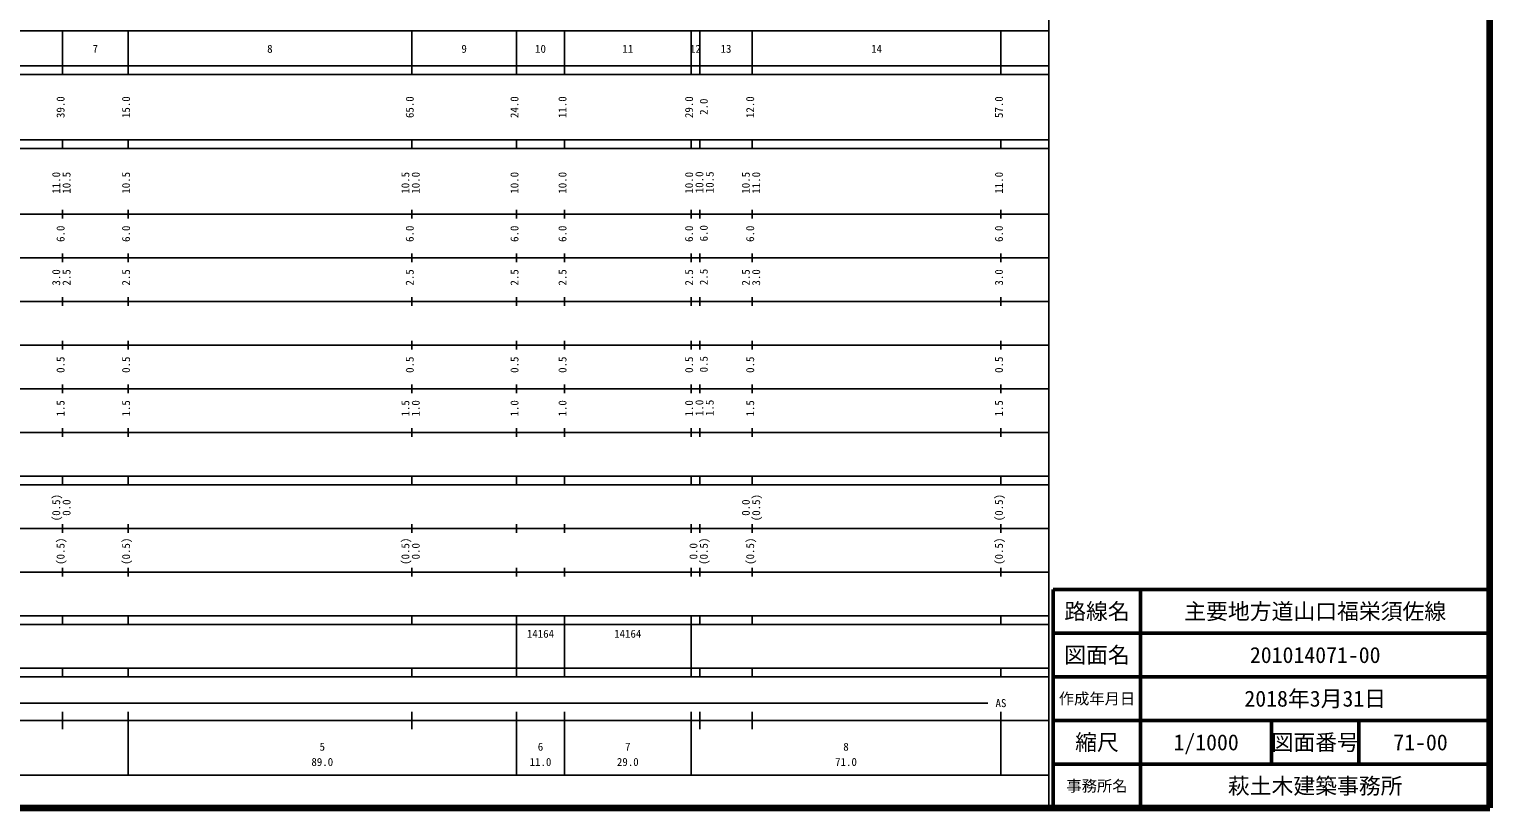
# Model space of a CAD drawing. Units: millimetres on the paper, enlarged 1000 times. Extents: x 40000 to 680000, y 20000 to 380000.
# Drawn here: x 345355 to 680000, y 20000 to 198357 of the extents above; entities that cross this region are included whole.
import ezdxf
from ezdxf.enums import TextEntityAlignment as Align

# ---------------------------------------------------------------- set-up
doc = ezdxf.new("R2010")
doc.units = ezdxf.units.MM
doc.header["$LTSCALE"] = 1000
for name, color, linetype, lineweight in [('M-TTL', 2, 'Continuous', 140), ('M-TTL-BAND', 7, 'Continuous', 25), ('M-TTL-FRAM', 2, 'Continuous', 50), ('M-TTL-LINE', 7, 'Continuous', 50)]:
    doc.layers.add(name, color=color, linetype=linetype, lineweight=lineweight)
doc.layers.add('M-TTL-TXT', color=7, linetype='Continuous')
doc.styles.add('ＭＳ ゴシック', font='')
doc.styles.get('ＭＳ ゴシック').set_extended_font_data('MS Gothic')

msp = doc.modelspace()

# ---------------------------------------------------------------- linework, layer by layer
at = {"layer": 'M-TTL'}
for p, q in [((680000, 20000), (680000, 380000)), ((40000, 20000), (680000, 20000))]:
    msp.add_line(p, q, dxfattribs=at)
at = {"layer": 'M-TTL-BAND'}
for p, q in [((579000, 20000), (579000, 370000)), ((68000, 198000), (579000, 198000)), ((353000, 188000), (353000, 198000)), ((368000, 188000), (368000, 198000)), ((433000, 188000), (433000, 198000)), ((457000, 188000), (457000, 198000)), ((468000, 188000), (468000, 198000)), ((497000, 188000), (497000, 198000)), ((499000, 188000), (499000, 198000)), ((511000, 188000), (511000, 198000)), ((568000, 188000), (568000, 198000)), ((40000, 190000), (579000, 190000)), ((40000, 188000), (579000, 188000)), ((40000, 173000), (579000, 173000)), ((40000, 171000), (579000, 171000)), ((353000, 171000), (353000, 173000)), ((368000, 171000), (368000, 173000)), ((433000, 171000), (433000, 173000)), ((457000, 171000), (457000, 173000)), ((468000, 171000), (468000, 173000)), ((497000, 171000), (497000, 173000)), ((499000, 171000), (499000, 173000)), ((511000, 171000), (511000, 173000)), ((568000, 171000), (568000, 173000)), ((40000, 156000), (579000, 156000)), ((353000, 155000), (353000, 157000)), ((368000, 155000), (368000, 157000)), ((433000, 155000), (433000, 157000)), ((457000, 155000), (457000, 157000)), ((468000, 155000), (468000, 157000)), ((497000, 155000), (497000, 157000)), ((499000, 155000), (499000, 157000)), ((511000, 155000), (511000, 157000)), ((568000, 155000), (568000, 157000)), ((46000, 146000), (579000, 146000)), ((353000, 145000), (353000, 147000)), ((368000, 145000), (368000, 147000)), ((433000, 145000), (433000, 147000)), ((457000, 145000), (457000, 147000)), ((468000, 145000), (468000, 147000)), ((497000, 145000), (497000, 147000)), ((499000, 145000), (499000, 147000)), ((511000, 145000), (511000, 147000)), ((568000, 145000), (568000, 147000)), ((52000, 136000), (579000, 136000)), ((353000, 135000), (353000, 137000)), ((368000, 135000), (368000, 137000)), ((433000, 135000), (433000, 137000)), ((457000, 135000), (457000, 137000)), ((468000, 135000), (468000, 137000)), ((497000, 135000), (497000, 137000)), ((499000, 135000), (499000, 137000)), ((511000, 135000), (511000, 137000)), ((568000, 135000), (568000, 137000)), ((46000, 126000), (579000, 126000)), ((353000, 125000), (353000, 127000)), ((368000, 125000), (368000, 127000)), ((433000, 125000), (433000, 127000)), ((457000, 125000), (457000, 127000)), ((468000, 125000), (468000, 127000)), ((497000, 125000), (497000, 127000)), ((499000, 125000), (499000, 127000)), ((511000, 125000), (511000, 127000)), ((568000, 125000), (568000, 127000)), ((52000, 116000), (579000, 116000)), ((353000, 115000), (353000, 117000)), ((368000, 115000), (368000, 117000)), ((433000, 115000), (433000, 117000)), ((457000, 115000), (457000, 117000)), ((468000, 115000), (468000, 117000)), ((497000, 115000), (497000, 117000)), ((499000, 115000), (499000, 117000)), ((511000, 115000), (511000, 117000)), ((568000, 115000), (568000, 117000)), ((46000, 106000), (579000, 106000)), ((353000, 105000), (353000, 107000)), ((368000, 105000), (368000, 107000)), ((433000, 105000), (433000, 107000)), ((457000, 105000), (457000, 107000)), ((468000, 105000), (468000, 107000)), ((497000, 105000), (497000, 107000)), ((499000, 105000), (499000, 107000)), ((511000, 105000), (511000, 107000)), ((568000, 105000), (568000, 107000)), ((40000, 96000), (579000, 96000)), ((40000, 94000), (579000, 94000)), ((353000, 94000), (353000, 96000)), ((368000, 94000), (368000, 96000)), ((433000, 94000), (433000, 96000)), ((457000, 94000), (457000, 96000)), ((468000, 94000), (468000, 96000)), ((497000, 94000), (497000, 96000)), ((499000, 94000), (499000, 96000)), ((511000, 94000), (511000, 96000)), ((568000, 94000), (568000, 96000)), ((49000, 84000), (579000, 84000)), ((353000, 83000), (353000, 85000)), ((368000, 83000), (368000, 85000)), ((433000, 83000), (433000, 85000)), ((457000, 83000), (457000, 85000)), ((468000, 83000), (468000, 85000)), ((497000, 83000), (497000, 85000)), ((499000, 83000), (499000, 85000)), ((511000, 83000), (511000, 85000)), ((568000, 83000), (568000, 85000)), ((40000, 74000), (579000, 74000)), ((353000, 73000), (353000, 75000)), ((368000, 73000), (368000, 75000)), ((433000, 73000), (433000, 75000)), ((457000, 73000), (457000, 75000)), ((468000, 73000), (468000, 75000)), ((497000, 73000), (497000, 75000)), ((499000, 73000), (499000, 75000)), ((511000, 73000), (511000, 75000)), ((568000, 73000), (568000, 75000)), ((40000, 64000), (579000, 64000)), ((353000, 62000), (353000, 64000)), ((368000, 62000), (368000, 64000)), ((433000, 62000), (433000, 64000)), ((457000, 62000), (457000, 64000)), ((468000, 62000), (468000, 64000)), ((497000, 62000), (497000, 64000)), ((499000, 62000), (499000, 64000)), ((511000, 62000), (511000, 64000)), ((568000, 62000), (568000, 64000)), ((40000, 62000), (579000, 62000)), ((457000, 52000), (457000, 62000)), ((468000, 52000), (468000, 62000)), ((468000, 52000), (468000, 62000)), ((497000, 52000), (497000, 62000)), ((40000, 52000), (579000, 52000)), ((353000, 50000), (353000, 52000)), ((368000, 50000), (368000, 52000)), ((433000, 50000), (433000, 52000)), ((457000, 50000), (457000, 52000)), ((468000, 50000), (468000, 52000)), ((497000, 50000), (497000, 52000)), ((499000, 50000), (499000, 52000)), ((511000, 50000), (511000, 52000)), ((568000, 50000), (568000, 52000)), ((40000, 50000), (579000, 50000)), ((264500, 44000), (565000, 44000)), ((353000, 38000), (353000, 42000)), ((368000, 27500), (368000, 42000)), ((433000, 38000), (433000, 42000)), ((457000, 27500), (457000, 42000)), ((468000, 27500), (468000, 42000)), ((497000, 27500), (497000, 42000)), ((499000, 38000), (499000, 42000)), ((511000, 38000), (511000, 42000)), ((568000, 27500), (568000, 42000)), ((40000, 40000), (579000, 40000)), ((68000, 27500), (579000, 27500))]:
    msp.add_line(p, q, dxfattribs=at)
at = {"layer": 'M-TTL-FRAM'}
for p, q in [((680000, 70000), (580000, 70000)), ((580000, 70000), (580000, 20000))]:
    msp.add_line(p, q, dxfattribs=at)
at = {"layer": 'M-TTL-LINE'}
for p, q in [((600000, 70000), (600000, 20000)), ((680000, 60000), (580000, 60000)), ((680000, 50000), (580000, 50000)), ((680000, 40000), (580000, 40000)), ((630000, 40000), (630000, 30000)), ((650000, 40000), (650000, 30000)), ((680000, 30000), (580000, 30000))]:
    msp.add_line(p, q, dxfattribs=at)

# ---------------------------------------------------------------- texts
at = {"layer": 'M-TTL-BAND', "style": 'ＭＳ ゴシック'}
for s, p in [('7', (360500, 192405)), ('8', (400500, 192405)), ('9', (445000, 192405)), ('10', (462500, 192405)), ('11', (482500, 192405)), ('12', (498000, 192405)), ('13', (505000, 192405)), ('14', (539500, 192405)), ('AS', (568000, 42500)), ('5', (412500, 32523)), ('6', (462500, 32523)), ('7', (482500, 32523)), ('8', (532500, 32523)), ('89.0', (412500, 29033)), ('11.0', (462500, 29033)), ('29.0', (482500, 29033)), ('71.0', (532500, 29033))]:
    msp.add_text(s, height=1833, dxfattribs=at).set_placement(p, align=Align.BOTTOM_CENTER)
for s, p in [('39.0', (354000, 180500)), ('15.0', (369000, 180500)), ('65.0', (434000, 180500)), ('24.0', (458000, 180500)), ('11.0', (469000, 180500)), ('29.0', (498000, 180500)), ('2.0', (501364, 180607)), ('12.0', (512000, 180500)), ('57.0', (569000, 180500)), ('11.0', (353000, 163174)), ('10.5', (355370, 163174)), ('10.5', (369000, 163174)), ('10.5', (433000, 163174)), ('10.0', (435370, 163174)), ('10.0', (458000, 163174)), ('10.0', (469000, 163174)), ('10.0', (498000, 163174)), ('10.0', (500364, 163281)), ('10.5', (502734, 163281)), ('10.5', (511000, 163174)), ('11.0', (513370, 163174)), ('11.0', (569000, 163174)), ('6.0', (354000, 151500)), ('6.0', (369000, 151500)), ('6.0', (434000, 151500)), ('6.0', (458000, 151500)), ('6.0', (469000, 151500)), ('6.0', (498000, 151500)), ('6.0', (501364, 151607)), ('6.0', (512000, 151500)), ('6.0', (569000, 151500)), ('3.0', (353000, 141500)), ('2.5', (355370, 141500)), ('2.5', (369000, 141500)), ('2.5', (434000, 141500)), ('2.5', (458000, 141500)), ('2.5', (469000, 141500)), ('2.5', (498000, 141500)), ('2.5', (501364, 141607)), ('2.5', (511000, 141500)), ('3.0', (513370, 141500)), ('3.0', (569000, 141500)), ('0.5', (354000, 121500)), ('0.5', (369000, 121500)), ('0.5', (434000, 121500)), ('0.5', (458000, 121500)), ('0.5', (469000, 121500)), ('0.5', (498000, 121500)), ('0.5', (501364, 121607)), ('0.5', (512000, 121500)), ('0.5', (569000, 121500)), ('1.5', (354000, 111500)), ('1.5', (369000, 111500)), ('1.5', (433000, 111500)), ('1.0', (435370, 111500)), ('1.0', (458000, 111500)), ('1.0', (469000, 111500)), ('1.0', (498000, 111500)), ('1.0', (500364, 111607)), ('1.5', (502734, 111607)), ('1.5', (512000, 111500)), ('1.5', (569000, 111500)), ('(0.5)', (353000, 88764)), ('0.0', (355370, 88764)), ('0.0', (511000, 88764)), ('(0.5)', (513370, 88764)), ('(0.5)', (569000, 88764)), ('(0.5)', (354000, 78764)), ('(0.5)', (369000, 78764)), ('(0.5)', (433000, 78764)), ('0.0', (435370, 78764)), ('0.0', (499000, 78764)), ('(0.5)', (501370, 78764)), ('(0.5)', (512000, 78764)), ('(0.5)', (569000, 78764))]:
    msp.add_text(s, height=1833, rotation=90, dxfattribs=at).set_placement(p, align=Align.BOTTOM_CENTER)
for p in [(459375, 58405), (479375, 58405)]:
    msp.add_text('14164', height=1833, dxfattribs=at).set_placement(p, align=Align.BOTTOM_LEFT)
at = {"layer": 'M-TTL-TXT', "style": 'ＭＳ ゴシック'}
for s, height, p in [('路線名', 3666, (590000, 65000)), ('路線名', 3666, (590000, 65000)), ('主要地方道山口福栄須佐線', 3666, (640000, 65000)), ('図面名', 3666, (590000, 55000)), ('図面名', 3666, (590000, 55000)), ('201014071-00', 3666, (640000, 55000)), ('2018年3月31日', 3666, (640000, 45000)), ('作成年月日', 2566, (590000, 45000)), ('作成年月日', 2566, (590000, 45000)), ('縮尺', 3666, (590000, 35000)), ('縮尺', 3666, (590000, 35000)), ('1/1000', 3666, (615000, 35000)), ('図面番号', 3666, (640000, 35000)), ('図面番号', 3666, (640000, 35000)), ('71-00', 3666, (664125, 35000)), ('萩土木建築事務所', 3666, (640000, 25000)), ('事務所名', 2566, (590000, 25000)), ('事務所名', 2566, (590000, 25000))]:
    msp.add_text(s, height=height, dxfattribs=at).set_placement(p, align=Align.MIDDLE_CENTER)

doc.saveas('drawing.dxf')
